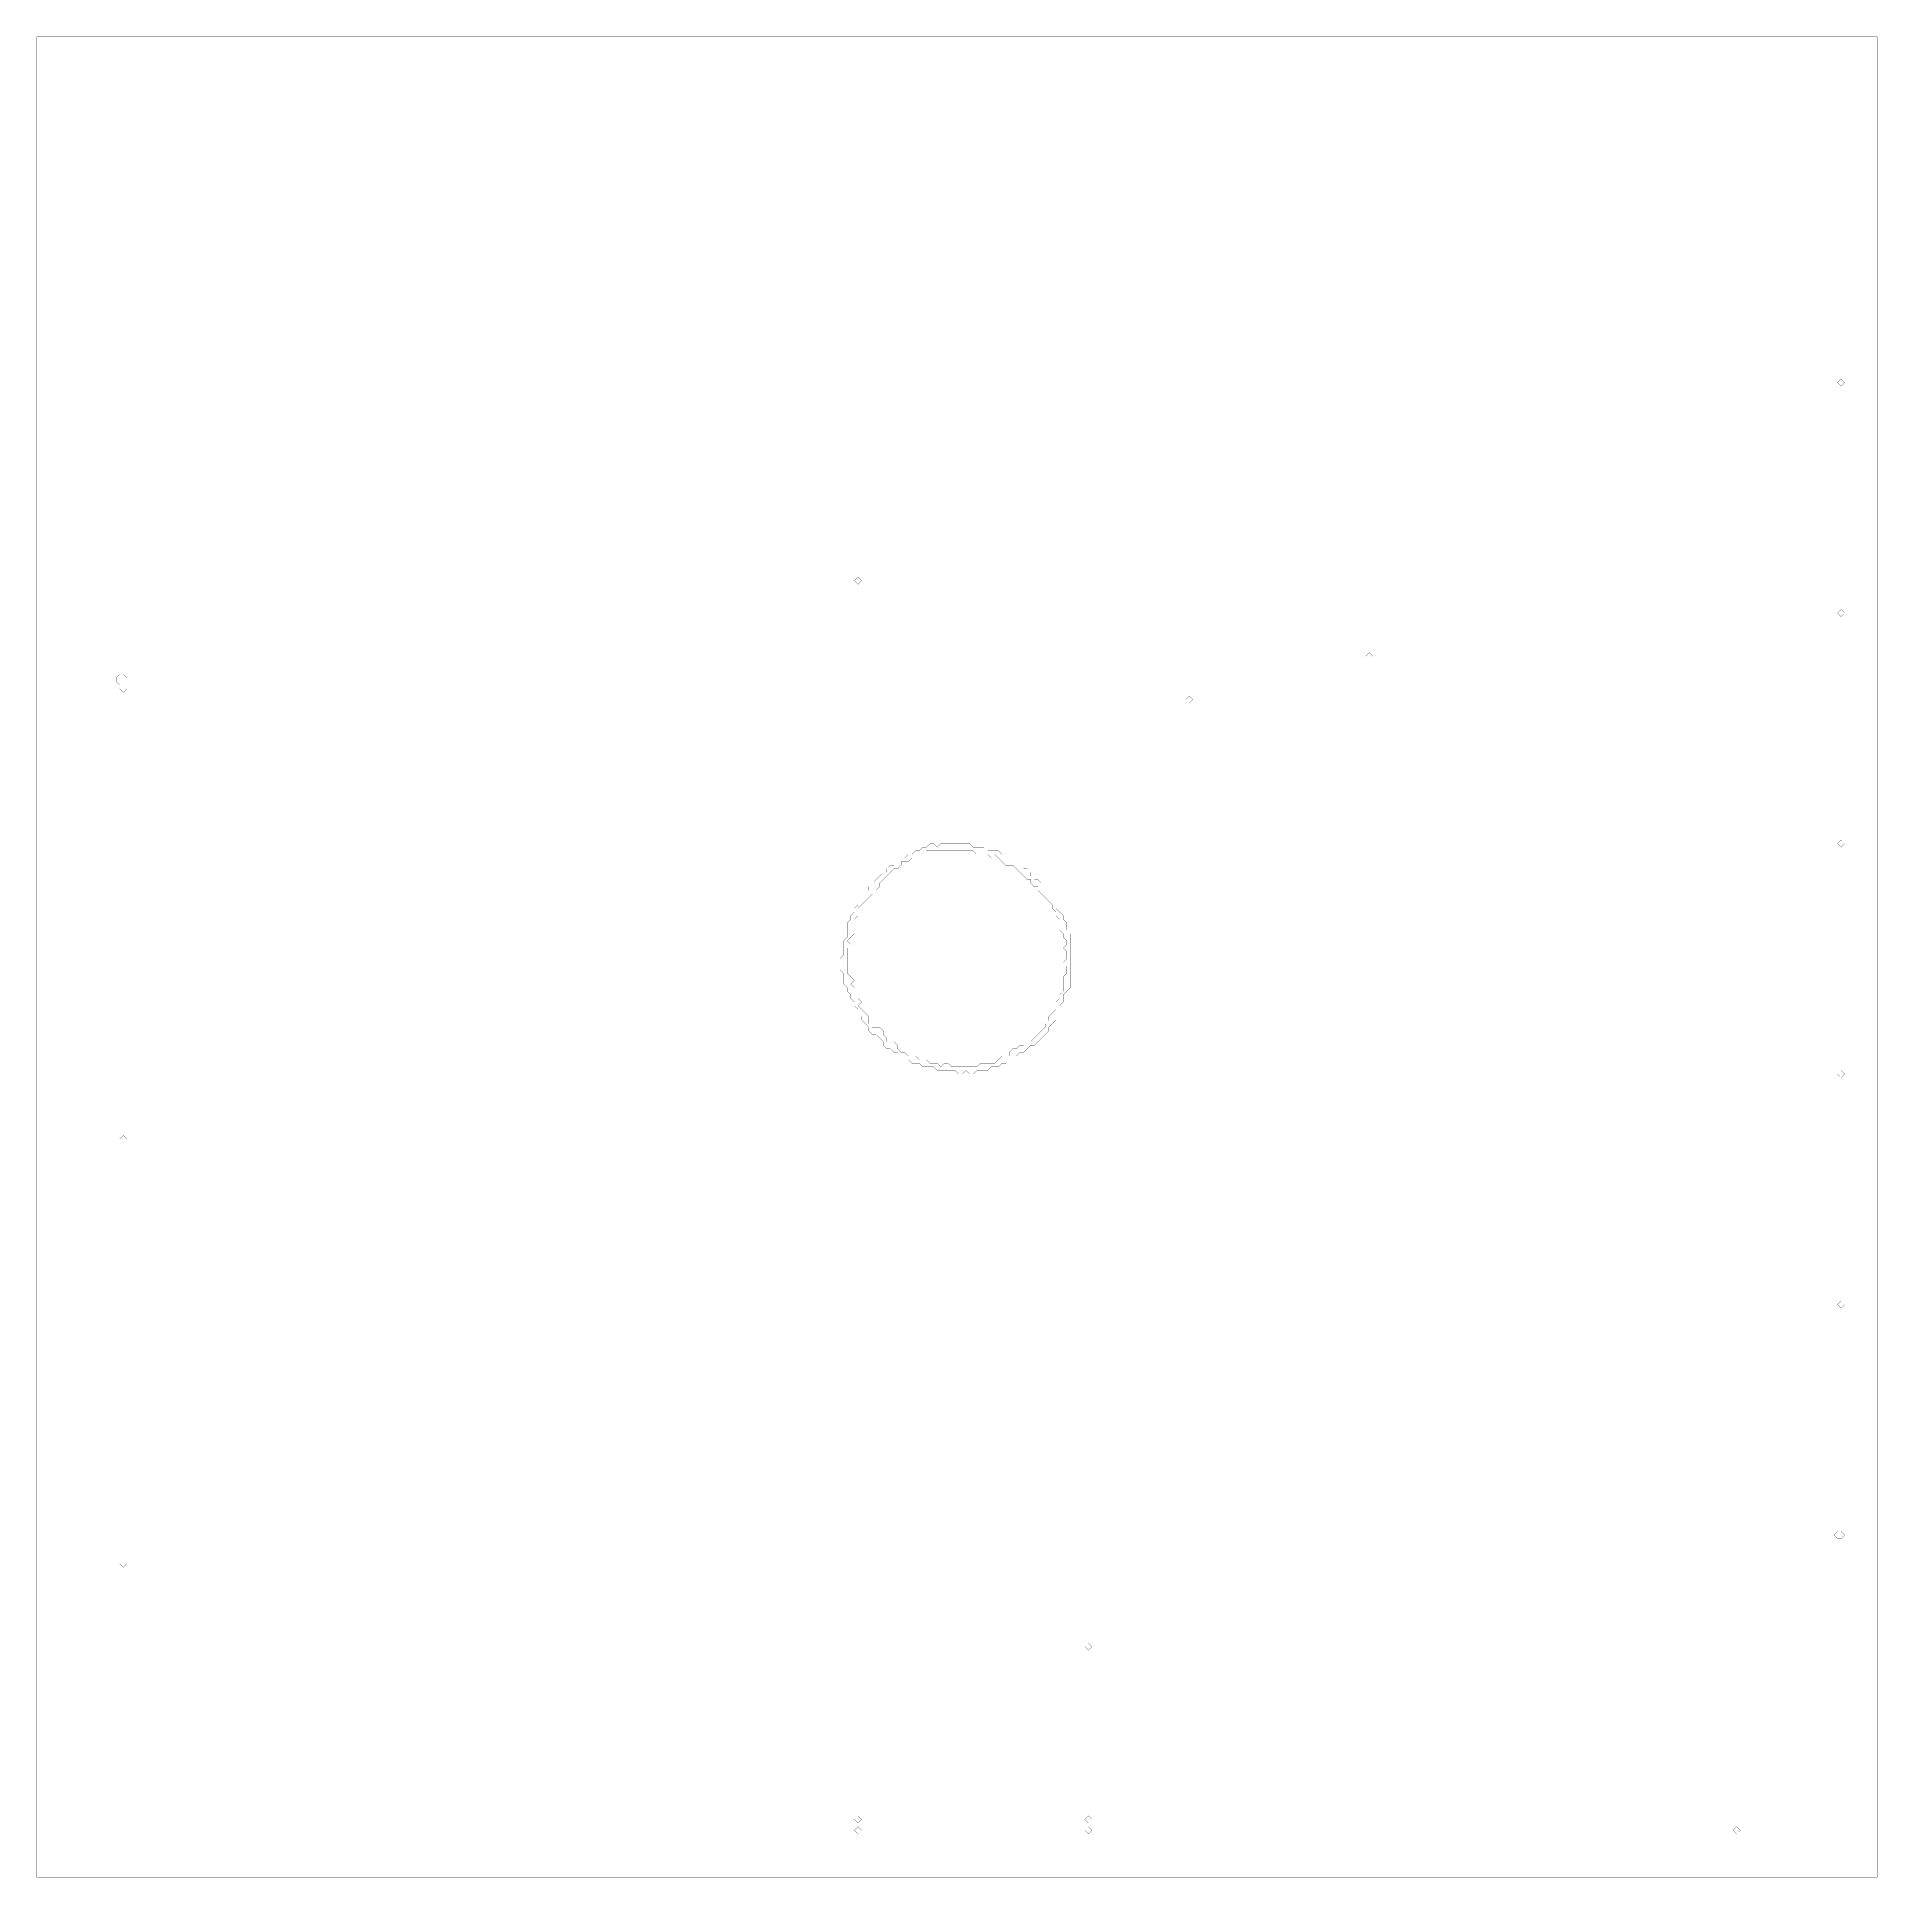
# Model space of a CAD drawing. Header units: metres. Extents: x 0 to 5148, y -5148 to 0.
import ezdxf

# ---------------------------------------------------------------- set-up
doc = ezdxf.new("R2010")
doc.units = ezdxf.units.M
for name, color, linetype in [('conductor', 1, 'Continuous'), ('dielectric', 8, 'Continuous'), ('substrate', 5, 'Continuous')]:
    doc.layers.add(name, color=color, linetype=linetype)

msp = doc.modelspace()

# ---------------------------------------------------------------- linework, layer by layer
at = {"layer": 'conductor', "const_width": 0.5}
for points in [[(241.8, -1803.3)], [(2488.3, -2276.8), (2478.3, -2286.8), (2468.2, -2296.9), (2458.1, -2296.9), (2448, -2296.9), (2438, -2307), (2427.9, -2307), (2417.8, -2307), (2417.8, -2317.1), (2407.7, -2327.1), (2397.7, -2327.1), (2387.6, -2337.2), (2377.5, -2347.3), (2367.4, -2357.4), (2357.4, -2367.4), (2357.4, -2377.5), (2347.3, -2387.6), (2337.2, -2387.6), (2337.2, -2397.7), (2327.1, -2407.7), (2317.1, -2417.8), (2307, -2427.9), (2296.9, -2438), (2296.9, -2448), (2296.9, -2458.1), (2286.8, -2468.2), (2286.8, -2478.3), (2286.8, -2488.3), (2286.8, -2498.4), (2286.8, -2508.5), (2276.8, -2518.6), (2266.7, -2528.6), (2276.8, -2538.7), (2266.7, -2548.8), (2266.7, -2558.9), (2266.7, -2568.9), (2266.7, -2579), (2266.7, -2589.1), (2266.7, -2599.1), (2266.7, -2609.2), (2266.7, -2619.3), (2276.8, -2629.4), (2286.8, -2639.4), (2276.8, -2649.5), (2286.8, -2659.6), (2286.8, -2669.7), (2296.9, -2679.7), (2296.9, -2689.8), (2307, -2699.9), (2296.9, -2710), (2307, -2720), (2317.1, -2730.1), (2327.1, -2740.2), (2327.1, -2750.3), (2327.1, -2760.3), (2337.2, -2770.4), (2347.3, -2770.4), (2357.4, -2770.4), (2367.4, -2780.5), (2367.4, -2790.6), (2377.5, -2800.6), (2377.5, -2810.7), (2387.6, -2810.7), (2397.7, -2810.7), (2407.7, -2820.8), (2407.7, -2830.9), (2417.8, -2840.9), (2427.9, -2840.9), (2438, -2851), (2448, -2851), (2458.1, -2851), (2468.2, -2861.1), (2478.3, -2861.1), (2488.3, -2861.1), (2498.4, -2871.2), (2508.5, -2871.2), (2518.6, -2871.2), (2528.6, -2881.2), (2538.7, -2871.2), (2548.8, -2871.2), (2558.9, -2881.2), (2568.9, -2881.2), (2579, -2881.2), (2589.1, -2881.2), (2599.1, -2881.2), (2609.2, -2881.2), (2619.3, -2881.2), (2629.4, -2881.2), (2639.4, -2871.2), (2649.5, -2871.2), (2659.6, -2871.2), (2669.7, -2871.2), (2679.7, -2871.2), (2689.8, -2861.1), (2699.9, -2851), (2710, -2851), (2720, -2851), (2720, -2840.9), (2730.1, -2830.9), (2740.2, -2830.9), (2750.3, -2820.8), (2760.3, -2820.8), (2770.4, -2810.7), (2780.5, -2810.7), (2790.6, -2800.6), (2800.6, -2790.6), (2810.7, -2780.5), (2820.8, -2770.4), (2820.8, -2760.3), (2830.9, -2750.3), (2830.9, -2740.2), (2840.9, -2730.1), (2851, -2720), (2851, -2710), (2851, -2699.9), (2861.1, -2689.8), (2861.1, -2679.7), (2871.2, -2669.7), (2871.2, -2659.6), (2871.2, -2649.5), (2871.2, -2639.4), (2871.2, -2629.4), (2881.2, -2619.3), (2881.2, -2609.2), (2881.2, -2599.1), (2871.2, -2589.1), (2881.2, -2579), (2881.2, -2568.9), (2881.2, -2558.9), (2871.2, -2548.8), (2881.2, -2538.7), (2881.2, -2528.6), (2871.2, -2518.6), (2871.2, -2508.5), (2861.1, -2498.4), (2861.1, -2488.3), (2861.1, -2478.3), (2861.1, -2468.2), (2851, -2458.1), (2851, -2448), (2840.9, -2438), (2840.9, -2427.9), (2830.9, -2417.8), (2820.8, -2407.7), (2810.7, -2397.7), (2800.6, -2387.6), (2800.6, -2377.5), (2790.6, -2377.5), (2780.5, -2367.4), (2780.5, -2357.4), (2770.4, -2357.4), (2760.3, -2347.3), (2750.3, -2337.2), (2740.2, -2327.1), (2730.1, -2317.1), (2720, -2317.1), (2710, -2317.1), (2699.9, -2307), (2689.8, -2296.9), (2679.7, -2286.8), (2669.7, -2296.9), (2659.6, -2286.8), (2649.5, -2286.8), (2639.4, -2286.8), (2629.4, -2286.8), (2619.3, -2276.8), (2609.2, -2276.8), (2599.1, -2276.8), (2589.1, -2276.8), (2579, -2276.8), (2568.9, -2276.8), (2558.9, -2276.8), (2548.8, -2276.8), (2538.7, -2276.8), (2528.6, -2276.8), (2518.6, -2276.8), (2508.5, -2276.8), (2498.4, -2276.8)]]:
    msp.add_lwpolyline(points, close=True, dxfattribs=at)
at = {"layer": 'dielectric', "const_width": 0.5}
for points in [[(2921.5, -211.6)], [(231.7, -1813.4)]]:
    msp.add_lwpolyline(points, close=True, dxfattribs=at)
at = {"layer": 'substrate', "const_width": 0.5}
for points in [[(0, 0), (0, -10.1), (0, -20.1), (0, -30.2), (0, -40.3), (0, -50.4), (0, -60.4), (0, -70.5), (0, -80.6), (0, -90.7), (0, -100.7), (0, -110.8), (0, -120.9), (0, -131), (0, -141), (0, -151.1), (0, -161.2), (0, -171.3), (0, -181.3), (0, -191.4), (0, -201.5), (0, -211.6), (0, -221.6), (0, -231.7), (0, -241.8), (0, -251.9), (0, -261.9), (0, -272), (0, -282.1), (0, -292.2), (0, -302.2), (0, -312.3), (0, -322.4), (0, -332.4), (0, -342.5), (0, -352.6), (0, -362.7), (0, -372.7), (0, -382.8), (0, -392.9), (0, -403), (0, -413), (0, -423.1), (0, -433.2), (0, -443.3), (0, -453.3), (0, -463.4), (0, -473.5), (0, -483.6), (0, -493.6), (0, -503.7), (0, -513.8), (0, -523.9), (0, -533.9), (0, -544), (0, -554.1), (0, -564.2), (0, -574.2), (0, -584.3), (0, -594.4), (0, -604.5), (0, -614.5), (0, -624.6), (0, -634.7), (0, -644.8), (0, -654.8), (0, -664.9), (0, -675), (0, -685), (0, -695.1), (0, -705.2), (0, -715.3), (0, -725.3), (0, -735.4), (0, -745.5), (0, -755.6), (0, -765.6), (0, -775.7), (0, -785.8), (0, -795.9), (0, -805.9), (0, -816), (0, -826.1), (0, -836.2), (0, -846.2), (0, -856.3), (0, -866.4), (0, -876.5), (0, -886.5), (0, -896.6), (0, -906.7), (0, -916.8), (0, -926.8), (0, -936.9), (0, -947), (0, -957.1), (0, -967.1), (0, -977.2), (0, -987.3), (0, -997.3), (0, -1007.4), (0, -1017.5), (0, -1027.6), (0, -1037.6), (0, -1047.7), (0, -1057.8), (0, -1067.9), (0, -1077.9), (0, -1088), (0, -1098.1), (0, -1108.2), (0, -1118.2), (0, -1128.3), (0, -1138.4), (0, -1148.5), (0, -1158.5), (0, -1168.6), (0, -1178.7), (0, -1188.8), (0, -1198.8), (0, -1208.9), (0, -1219), (0, -1229.1), (0, -1239.1), (0, -1249.2), (0, -1259.3), (0, -1269.4), (0, -1279.4), (0, -1289.5), (0, -1299.6), (0, -1309.6), (0, -1319.7), (0, -1329.8), (0, -1339.9), (0, -1349.9), (0, -1360), (0, -1370.1), (0, -1380.2), (0, -1390.2), (0, -1400.3), (0, -1410.4), (0, -1420.5), (0, -1430.5), (0, -1440.6), (0, -1450.7), (0, -1460.8), (0, -1470.8), (0, -1480.9), (0, -1491), (0, -1501.1), (0, -1511.1), (0, -1521.2), (0, -1531.3), (0, -1541.4), (0, -1551.4), (0, -1561.5), (0, -1571.6), (0, -1581.7), (0, -1591.7), (0, -1601.8), (0, -1611.9), (0, -1621.9), (0, -1632), (0, -1642.1), (0, -1652.2), (0, -1662.2), (0, -1672.3), (0, -1682.4), (0, -1692.5), (0, -1702.5), (0, -1712.6), (0, -1722.7), (0, -1732.8), (0, -1742.8), (0, -1752.9), (0, -1763), (0, -1773.1), (0, -1783.1), (0, -1793.2), (0, -1803.3), (0, -1813.4), (0, -1823.4), (0, -1833.5), (0, -1843.6), (0, -1853.7), (0, -1863.7), (0, -1873.8), (0, -1883.9), (0, -1894), (0, -1904), (0, -1914.1), (0, -1924.2), (0, -1934.2), (0, -1944.3), (0, -1954.4), (0, -1964.5), (0, -1974.5), (0, -1984.6), (0, -1994.7), (0, -2004.8), (0, -2014.8), (0, -2024.9), (0, -2035), (0, -2045.1), (0, -2055.1), (0, -2065.2), (0, -2075.3), (0, -2085.4), (0, -2095.4), (0, -2105.5), (0, -2115.6), (0, -2125.7), (0, -2135.7), (0, -2145.8), (0, -2155.9), (0, -2166), (0, -2176), (0, -2186.1), (0, -2196.2), (0, -2206.3), (0, -2216.3), (0, -2226.4), (0, -2236.5), (0, -2246.6), (0, -2256.6), (0, -2266.7), (0, -2276.8), (0, -2286.8), (0, -2296.9), (0, -2307), (0, -2317.1), (0, -2327.1), (0, -2337.2), (0, -2347.3), (0, -2357.4), (0, -2367.4), (0, -2377.5), (0, -2387.6), (0, -2397.7), (0, -2407.7), (0, -2417.8), (0, -2427.9), (0, -2438), (0, -2448), (0, -2458.1), (0, -2468.2), (0, -2478.3), (0, -2488.3), (0, -2498.4), (0, -2508.5), (0, -2518.6), (0, -2528.6), (0, -2538.7), (0, -2548.8), (0, -2558.9), (0, -2568.9), (0, -2579), (0, -2589.1), (0, -2599.1), (0, -2609.2), (0, -2619.3), (0, -2629.4), (0, -2639.4), (0, -2649.5), (0, -2659.6), (0, -2669.7), (0, -2679.7), (0, -2689.8), (0, -2699.9), (0, -2710), (0, -2720), (0, -2730.1), (0, -2740.2), (0, -2750.3), (0, -2760.3), (0, -2770.4), (0, -2780.5), (0, -2790.6), (0, -2800.6), (0, -2810.7), (0, -2820.8), (0, -2830.9), (0, -2840.9), (0, -2851), (0, -2861.1), (0, -2871.2), (0, -2881.2), (0, -2891.3), (0, -2901.4), (0, -2911.4), (0, -2921.5), (0, -2931.6), (0, -2941.7), (0, -2951.7), (0, -2961.8), (0, -2971.9), (0, -2982), (0, -2992), (0, -3002.1), (0, -3012.2), (0, -3022.3), (0, -3032.3), (0, -3042.4), (0, -3052.5), (0, -3062.6), (0, -3072.6), (0, -3082.7), (0, -3092.8), (0, -3102.9), (0, -3112.9), (0, -3123), (0, -3133.1), (0, -3143.2), (0, -3153.2), (0, -3163.3), (0, -3173.4), (0, -3183.5), (0, -3193.5), (0, -3203.6), (0, -3213.7), (0, -3223.8), (0, -3233.8), (0, -3243.9), (0, -3254), (0, -3264), (0, -3274.1), (0, -3284.2), (0, -3294.3), (0, -3304.3), (0, -3314.4), (0, -3324.5), (0, -3334.6), (0, -3344.6), (0, -3354.7), (0, -3364.8), (0, -3374.9), (0, -3384.9), (0, -3395), (0, -3405.1), (0, -3415.2), (0, -3425.2), (0, -3435.3), (0, -3445.4), (0, -3455.5), (0, -3465.5), (0, -3475.6), (0, -3485.7), (0, -3495.8), (0, -3505.8), (0, -3515.9), (0, -3526), (0, -3536.1), (0, -3546.1), (0, -3556.2), (0, -3566.3), (0, -3576.3), (0, -3586.4), (0, -3596.5), (0, -3606.6), (0, -3616.6), (0, -3626.7), (0, -3636.8), (0, -3646.9), (0, -3656.9), (0, -3667), (0, -3677.1), (0, -3687.2), (0, -3697.2), (0, -3707.3), (0, -3717.4), (0, -3727.5), (0, -3737.5), (0, -3747.6), (0, -3757.7), (0, -3767.8), (0, -3777.8), (0, -3787.9), (0, -3798), (0, -3808.1), (0, -3818.1), (0, -3828.2), (0, -3838.3), (0, -3848.4), (0, -3858.4), (0, -3868.5), (0, -3878.6), (0, -3888.6), (0, -3898.7), (0, -3908.8), (0, -3918.9), (0, -3928.9), (0, -3939), (0, -3949.1), (0, -3959.2), (0, -3969.2), (0, -3979.3), (0, -3989.4), (0, -3999.5), (0, -4009.5), (0, -4019.6), (0, -4029.7), (0, -4039.8), (0, -4049.8), (0, -4059.9), (0, -4070), (0, -4080.1), (0, -4090.1), (0, -4100.2), (0, -4110.3), (0, -4120.4), (0, -4130.4), (0, -4140.5), (0, -4150.6), (0, -4160.7), (0, -4170.7), (0, -4180.8), (0, -4190.9), (0, -4200.9), (0, -4211), (0, -4221.1), (0, -4231.2), (0, -4241.2), (0, -4251.3), (0, -4261.4), (0, -4271.5), (0, -4281.5), (0, -4291.6), (0, -4301.7), (0, -4311.8), (0, -4321.8), (0, -4331.9), (0, -4342), (0, -4352.1), (0, -4362.1), (0, -4372.2), (0, -4382.3), (0, -4392.4), (0, -4402.4), (0, -4412.5), (0, -4422.6), (0, -4432.7), (0, -4442.7), (0, -4452.8), (0, -4462.9), (0, -4473), (0, -4483), (0, -4493.1), (0, -4503.2), (0, -4513.2), (0, -4523.3), (0, -4533.4), (0, -4543.5), (0, -4553.5), (0, -4563.6), (0, -4573.7), (0, -4583.8), (0, -4593.8), (0, -4603.9), (0, -4614), (0, -4624.1), (0, -4634.1), (0, -4644.2), (0, -4654.3), (0, -4664.4), (0, -4674.4), (0, -4684.5), (0, -4694.6), (0, -4704.7), (0, -4714.7), (0, -4724.8), (0, -4734.9), (0, -4745), (0, -4755), (0, -4765.1), (0, -4775.2), (0, -4785.3), (0, -4795.3), (0, -4805.4), (0, -4815.5), (0, -4825.6), (0, -4835.6), (0, -4845.7), (0, -4855.8), (0, -4865.8), (0, -4875.9), (0, -4886), (0, -4896.1), (0, -4906.1), (0, -4916.2), (0, -4926.3), (0, -4936.4), (0, -4946.4), (0, -4956.5), (0, -4966.6), (0, -4976.7), (0, -4986.7), (0, -4996.8), (0, -5006.9), (0, -5017), (0, -5027), (0, -5037.1), (0, -5047.2), (0, -5057.3), (0, -5067.3), (0, -5077.4), (0, -5087.5), (0, -5097.6), (0, -5107.6), (0, -5117.7), (0, -5127.8), (0, -5137.9), (0, -5147.9), (10.1, -5147.9), (20.1, -5147.9), (30.2, -5147.9), (40.3, -5147.9), (50.4, -5147.9), (60.4, -5147.9), (70.5, -5147.9), (80.6, -5147.9), (90.7, -5147.9), (100.7, -5147.9), (110.8, -5147.9), (120.9, -5147.9), (131, -5147.9), (141, -5147.9), (151.1, -5147.9), (161.2, -5147.9), (171.3, -5147.9), (181.3, -5147.9), (191.4, -5147.9), (201.5, -5147.9), (211.6, -5147.9), (221.6, -5147.9), (231.7, -5147.9), (241.8, -5147.9), (251.9, -5147.9), (261.9, -5147.9), (272, -5147.9), (282.1, -5147.9), (292.2, -5147.9), (302.2, -5147.9), (312.3, -5147.9), (322.4, -5147.9), (332.4, -5147.9), (342.5, -5147.9), (352.6, -5147.9), (362.7, -5147.9), (372.7, -5147.9), (382.8, -5147.9), (392.9, -5147.9), (403, -5147.9), (413, -5147.9), (423.1, -5147.9), (433.2, -5147.9), (443.3, -5147.9), (453.3, -5147.9), (463.4, -5147.9), (473.5, -5147.9), (483.6, -5147.9), (493.6, -5147.9), (503.7, -5147.9), (513.8, -5147.9), (523.9, -5147.9), (533.9, -5147.9), (544, -5147.9), (554.1, -5147.9), (564.2, -5147.9), (574.2, -5147.9), (584.3, -5147.9), (594.4, -5147.9), (604.5, -5147.9), (614.5, -5147.9), (624.6, -5147.9), (634.7, -5147.9), (644.8, -5147.9), (654.8, -5147.9), (664.9, -5147.9), (675, -5147.9), (685, -5147.9), (695.1, -5147.9), (705.2, -5147.9), (715.3, -5147.9), (725.3, -5147.9), (735.4, -5147.9), (745.5, -5147.9), (755.6, -5147.9), (765.6, -5147.9), (775.7, -5147.9), (785.8, -5147.9), (795.9, -5147.9), (805.9, -5147.9), (816, -5147.9), (826.1, -5147.9), (836.2, -5147.9), (846.2, -5147.9), (856.3, -5147.9), (866.4, -5147.9), (876.5, -5147.9), (886.5, -5147.9), (896.6, -5147.9), (906.7, -5147.9), (916.8, -5147.9), (926.8, -5147.9), (936.9, -5147.9), (947, -5147.9), (957.1, -5147.9), (967.1, -5147.9), (977.2, -5147.9), (987.3, -5147.9), (997.3, -5147.9), (1007.4, -5147.9), (1017.5, -5147.9), (1027.6, -5147.9), (1037.6, -5147.9), (1047.7, -5147.9), (1057.8, -5147.9), (1067.9, -5147.9), (1077.9, -5147.9), (1088, -5147.9), (1098.1, -5147.9), (1108.2, -5147.9), (1118.2, -5147.9), (1128.3, -5147.9), (1138.4, -5147.9), (1148.5, -5147.9), (1158.5, -5147.9), (1168.6, -5147.9), (1178.7, -5147.9), (1188.8, -5147.9), (1198.8, -5147.9), (1208.9, -5147.9), (1219, -5147.9), (1229.1, -5147.9), (1239.1, -5147.9), (1249.2, -5147.9), (1259.3, -5147.9), (1269.4, -5147.9), (1279.4, -5147.9), (1289.5, -5147.9), (1299.6, -5147.9), (1309.6, -5147.9), (1319.7, -5147.9), (1329.8, -5147.9), (1339.9, -5147.9), (1349.9, -5147.9), (1360, -5147.9), (1370.1, -5147.9), (1380.2, -5147.9), (1390.2, -5147.9), (1400.3, -5147.9), (1410.4, -5147.9), (1420.5, -5147.9), (1430.5, -5147.9), (1440.6, -5147.9), (1450.7, -5147.9), (1460.8, -5147.9), (1470.8, -5147.9), (1480.9, -5147.9), (1491, -5147.9), (1501.1, -5147.9), (1511.1, -5147.9), (1521.2, -5147.9), (1531.3, -5147.9), (1541.4, -5147.9), (1551.4, -5147.9), (1561.5, -5147.9), (1571.6, -5147.9), (1581.7, -5147.9), (1591.7, -5147.9), (1601.8, -5147.9), (1611.9, -5147.9), (1621.9, -5147.9), (1632, -5147.9), (1642.1, -5147.9), (1652.2, -5147.9), (1662.2, -5147.9), (1672.3, -5147.9), (1682.4, -5147.9), (1692.5, -5147.9), (1702.5, -5147.9), (1712.6, -5147.9), (1722.7, -5147.9), (1732.8, -5147.9), (1742.8, -5147.9), (1752.9, -5147.9), (1763, -5147.9), (1773.1, -5147.9), (1783.1, -5147.9), (1793.2, -5147.9), (1803.3, -5147.9), (1813.4, -5147.9), (1823.4, -5147.9), (1833.5, -5147.9), (1843.6, -5147.9), (1853.7, -5147.9), (1863.7, -5147.9), (1873.8, -5147.9), (1883.9, -5147.9), (1894, -5147.9), (1904, -5147.9), (1914.1, -5147.9), (1924.2, -5147.9), (1934.2, -5147.9), (1944.3, -5147.9), (1954.4, -5147.9), (1964.5, -5147.9), (1974.5, -5147.9), (1984.6, -5147.9), (1994.7, -5147.9), (2004.8, -5147.9), (2014.8, -5147.9), (2024.9, -5147.9), (2035, -5147.9), (2045.1, -5147.9), (2055.1, -5147.9), (2065.2, -5147.9), (2075.3, -5147.9), (2085.4, -5147.9), (2095.4, -5147.9), (2105.5, -5147.9), (2115.6, -5147.9), (2125.7, -5147.9), (2135.7, -5147.9), (2145.8, -5147.9), (2155.9, -5147.9), (2166, -5147.9), (2176, -5147.9), (2186.1, -5147.9), (2196.2, -5147.9), (2206.3, -5147.9), (2216.3, -5147.9), (2226.4, -5147.9), (2236.5, -5147.9), (2246.6, -5147.9), (2256.6, -5147.9), (2266.7, -5147.9), (2276.8, -5147.9), (2286.8, -5147.9), (2296.9, -5147.9), (2307, -5147.9), (2317.1, -5147.9), (2327.1, -5147.9), (2337.2, -5147.9), (2347.3, -5147.9), (2357.4, -5147.9), (2367.4, -5147.9), (2377.5, -5147.9), (2387.6, -5147.9), (2397.7, -5147.9), (2407.7, -5147.9), (2417.8, -5147.9), (2427.9, -5147.9), (2438, -5147.9), (2448, -5147.9), (2458.1, -5147.9), (2468.2, -5147.9), (2478.3, -5147.9), (2488.3, -5147.9), (2498.4, -5147.9), (2508.5, -5147.9), (2518.6, -5147.9), (2528.6, -5147.9), (2538.7, -5147.9), (2548.8, -5147.9), (2558.9, -5147.9), (2568.9, -5147.9), (2579, -5147.9), (2589.1, -5147.9), (2599.1, -5147.9), (2609.2, -5147.9), (2619.3, -5147.9), (2629.4, -5147.9), (2639.4, -5147.9), (2649.5, -5147.9), (2659.6, -5147.9), (2669.7, -5147.9), (2679.7, -5147.9), (2689.8, -5147.9), (2699.9, -5147.9), (2710, -5147.9), (2720, -5147.9), (2730.1, -5147.9), (2740.2, -5147.9), (2750.3, -5147.9), (2760.3, -5147.9), (2770.4, -5147.9), (2780.5, -5147.9), (2790.6, -5147.9), (2800.6, -5147.9), (2810.7, -5147.9), (2820.8, -5147.9), (2830.9, -5147.9), (2840.9, -5147.9), (2851, -5147.9), (2861.1, -5147.9), (2871.2, -5147.9), (2881.2, -5147.9), (2891.3, -5147.9), (2901.4, -5147.9), (2911.4, -5147.9), (2921.5, -5147.9), (2931.6, -5147.9), (2941.7, -5147.9), (2951.7, -5147.9), (2961.8, -5147.9), (2971.9, -5147.9), (2982, -5147.9), (2992, -5147.9), (3002.1, -5147.9), (3012.2, -5147.9), (3022.3, -5147.9), (3032.3, -5147.9), (3042.4, -5147.9), (3052.5, -5147.9), (3062.6, -5147.9), (3072.6, -5147.9), (3082.7, -5147.9), (3092.8, -5147.9), (3102.9, -5147.9), (3112.9, -5147.9), (3123, -5147.9), (3133.1, -5147.9), (3143.2, -5147.9), (3153.2, -5147.9), (3163.3, -5147.9), (3173.4, -5147.9), (3183.5, -5147.9), (3193.5, -5147.9), (3203.6, -5147.9), (3213.7, -5147.9), (3223.8, -5147.9), (3233.8, -5147.9), (3243.9, -5147.9), (3254, -5147.9), (3264, -5147.9), (3274.1, -5147.9), (3284.2, -5147.9), (3294.3, -5147.9), (3304.3, -5147.9), (3314.4, -5147.9), (3324.5, -5147.9), (3334.6, -5147.9), (3344.6, -5147.9), (3354.7, -5147.9), (3364.8, -5147.9), (3374.9, -5147.9), (3384.9, -5147.9), (3395, -5147.9), (3405.1, -5147.9), (3415.2, -5147.9), (3425.2, -5147.9), (3435.3, -5147.9), (3445.4, -5147.9), (3455.5, -5147.9), (3465.5, -5147.9), (3475.6, -5147.9), (3485.7, -5147.9), (3495.8, -5147.9), (3505.8, -5147.9), (3515.9, -5147.9), (3526, -5147.9), (3536.1, -5147.9), (3546.1, -5147.9), (3556.2, -5147.9), (3566.3, -5147.9), (3576.3, -5147.9), (3586.4, -5147.9), (3596.5, -5147.9), (3606.6, -5147.9), (3616.6, -5147.9), (3626.7, -5147.9), (3636.8, -5147.9), (3646.9, -5147.9), (3656.9, -5147.9), (3667, -5147.9), (3677.1, -5147.9), (3687.2, -5147.9), (3697.2, -5147.9), (3707.3, -5147.9), (3717.4, -5147.9), (3727.5, -5147.9), (3737.5, -5147.9), (3747.6, -5147.9), (3757.7, -5147.9), (3767.8, -5147.9), (3777.8, -5147.9), (3787.9, -5147.9), (3798, -5147.9), (3808.1, -5147.9), (3818.1, -5147.9), (3828.2, -5147.9), (3838.3, -5147.9), (3848.4, -5147.9), (3858.4, -5147.9), (3868.5, -5147.9), (3878.6, -5147.9), (3888.6, -5147.9), (3898.7, -5147.9), (3908.8, -5147.9), (3918.9, -5147.9), (3928.9, -5147.9), (3939, -5147.9), (3949.1, -5147.9), (3959.2, -5147.9), (3969.2, -5147.9), (3979.3, -5147.9), (3989.4, -5147.9), (3999.5, -5147.9), (4009.5, -5147.9), (4019.6, -5147.9), (4029.7, -5147.9), (4039.8, -5147.9), (4049.8, -5147.9), (4059.9, -5147.9), (4070, -5147.9), (4080.1, -5147.9), (4090.1, -5147.9), (4100.2, -5147.9), (4110.3, -5147.9), (4120.4, -5147.9), (4130.4, -5147.9), (4140.5, -5147.9), (4150.6, -5147.9), (4160.7, -5147.9), (4170.7, -5147.9), (4180.8, -5147.9), (4190.9, -5147.9), (4200.9, -5147.9), (4211, -5147.9), (4221.1, -5147.9), (4231.2, -5147.9), (4241.2, -5147.9), (4251.3, -5147.9), (4261.4, -5147.9), (4271.5, -5147.9), (4281.5, -5147.9), (4291.6, -5147.9), (4301.7, -5147.9), (4311.8, -5147.9), (4321.8, -5147.9), (4331.9, -5147.9), (4342, -5147.9), (4352.1, -5147.9), (4362.1, -5147.9), (4372.2, -5147.9), (4382.3, -5147.9), (4392.4, -5147.9), (4402.4, -5147.9), (4412.5, -5147.9), (4422.6, -5147.9), (4432.7, -5147.9), (4442.7, -5147.9), (4452.8, -5147.9), (4462.9, -5147.9), (4473, -5147.9), (4483, -5147.9), (4493.1, -5147.9), (4503.2, -5147.9), (4513.2, -5147.9), (4523.3, -5147.9), (4533.4, -5147.9), (4543.5, -5147.9), (4553.5, -5147.9), (4563.6, -5147.9), (4573.7, -5147.9), (4583.8, -5147.9), (4593.8, -5147.9), (4603.9, -5147.9), (4614, -5147.9), (4624.1, -5147.9), (4634.1, -5147.9), (4644.2, -5147.9), (4654.3, -5147.9), (4664.4, -5147.9), (4674.4, -5147.9), (4684.5, -5147.9), (4694.6, -5147.9), (4704.7, -5147.9), (4714.7, -5147.9), (4724.8, -5147.9), (4734.9, -5147.9), (4745, -5147.9), (4755, -5147.9), (4765.1, -5147.9), (4775.2, -5147.9), (4785.3, -5147.9), (4795.3, -5147.9), (4805.4, -5147.9), (4815.5, -5147.9), (4825.6, -5147.9), (4835.6, -5147.9), (4845.7, -5147.9), (4855.8, -5147.9), (4865.8, -5147.9), (4875.9, -5147.9), (4886, -5147.9), (4896.1, -5147.9), (4906.1, -5147.9), (4916.2, -5147.9), (4926.3, -5147.9), (4936.4, -5147.9), (4946.4, -5147.9), (4956.5, -5147.9), (4966.6, -5147.9), (4976.7, -5147.9), (4986.7, -5147.9), (4996.8, -5147.9), (5006.9, -5147.9), (5017, -5147.9), (5027, -5147.9), (5037.1, -5147.9), (5047.2, -5147.9), (5057.3, -5147.9), (5067.3, -5147.9), (5077.4, -5147.9), (5087.5, -5147.9), (5097.6, -5147.9), (5107.6, -5147.9), (5117.7, -5147.9), (5127.8, -5147.9), (5137.9, -5147.9), (5147.9, -5147.9), (5147.9, -5137.9), (5147.9, -5127.8), (5147.9, -5117.7), (5147.9, -5107.6), (5147.9, -5097.6), (5147.9, -5087.5), (5147.9, -5077.4), (5147.9, -5067.3), (5147.9, -5057.3), (5147.9, -5047.2), (5147.9, -5037.1), (5147.9, -5027), (5147.9, -5017), (5147.9, -5006.9), (5147.9, -4996.8), (5147.9, -4986.7), (5147.9, -4976.7), (5147.9, -4966.6), (5147.9, -4956.5), (5147.9, -4946.4), (5147.9, -4936.4), (5147.9, -4926.3), (5147.9, -4916.2), (5147.9, -4906.1), (5147.9, -4896.1), (5147.9, -4886), (5147.9, -4875.9), (5147.9, -4865.8), (5147.9, -4855.8), (5147.9, -4845.7), (5147.9, -4835.6), (5147.9, -4825.6), (5147.9, -4815.5), (5147.9, -4805.4), (5147.9, -4795.3), (5147.9, -4785.3), (5147.9, -4775.2), (5147.9, -4765.1), (5147.9, -4755), (5147.9, -4745), (5147.9, -4734.9), (5147.9, -4724.8), (5147.9, -4714.7), (5147.9, -4704.7), (5147.9, -4694.6), (5147.9, -4684.5), (5147.9, -4674.4), (5147.9, -4664.4), (5147.9, -4654.3), (5147.9, -4644.2), (5147.9, -4634.1), (5147.9, -4624.1), (5147.9, -4614), (5147.9, -4603.9), (5147.9, -4593.8), (5147.9, -4583.8), (5147.9, -4573.7), (5147.9, -4563.6), (5147.9, -4553.5), (5147.9, -4543.5), (5147.9, -4533.4), (5147.9, -4523.3), (5147.9, -4513.2), (5147.9, -4503.2), (5147.9, -4493.1), (5147.9, -4483), (5147.9, -4473), (5147.9, -4462.9), (5147.9, -4452.8), (5147.9, -4442.7), (5147.9, -4432.7), (5147.9, -4422.6), (5147.9, -4412.5), (5147.9, -4402.4), (5147.9, -4392.4), (5147.9, -4382.3), (5147.9, -4372.2), (5147.9, -4362.1), (5147.9, -4352.1), (5147.9, -4342), (5147.9, -4331.9), (5147.9, -4321.8), (5147.9, -4311.8), (5147.9, -4301.7), (5147.9, -4291.6), (5147.9, -4281.5), (5147.9, -4271.5), (5147.9, -4261.4), (5147.9, -4251.3), (5147.9, -4241.2), (5147.9, -4231.2), (5147.9, -4221.1), (5147.9, -4211), (5147.9, -4200.9), (5147.9, -4190.9), (5147.9, -4180.8), (5147.9, -4170.7), (5147.9, -4160.7), (5147.9, -4150.6), (5147.9, -4140.5), (5147.9, -4130.4), (5147.9, -4120.4), (5147.9, -4110.3), (5147.9, -4100.2), (5147.9, -4090.1), (5147.9, -4080.1), (5147.9, -4070), (5147.9, -4059.9), (5147.9, -4049.8), (5147.9, -4039.8), (5147.9, -4029.7), (5147.9, -4019.6), (5147.9, -4009.5), (5147.9, -3999.5), (5147.9, -3989.4), (5147.9, -3979.3), (5147.9, -3969.2), (5147.9, -3959.2), (5147.9, -3949.1), (5147.9, -3939), (5147.9, -3928.9), (5147.9, -3918.9), (5147.9, -3908.8), (5147.9, -3898.7), (5147.9, -3888.6), (5147.9, -3878.6), (5147.9, -3868.5), (5147.9, -3858.4), (5147.9, -3848.4), (5147.9, -3838.3), (5147.9, -3828.2), (5147.9, -3818.1), (5147.9, -3808.1), (5147.9, -3798), (5147.9, -3787.9), (5147.9, -3777.8), (5147.9, -3767.8), (5147.9, -3757.7), (5147.9, -3747.6), (5147.9, -3737.5), (5147.9, -3727.5), (5147.9, -3717.4), (5147.9, -3707.3), (5147.9, -3697.2), (5147.9, -3687.2), (5147.9, -3677.1), (5147.9, -3667), (5147.9, -3656.9), (5147.9, -3646.9), (5147.9, -3636.8), (5147.9, -3626.7), (5147.9, -3616.6), (5147.9, -3606.6), (5147.9, -3596.5), (5147.9, -3586.4), (5147.9, -3576.3), (5147.9, -3566.3), (5147.9, -3556.2), (5147.9, -3546.1), (5147.9, -3536.1), (5147.9, -3526), (5147.9, -3515.9), (5147.9, -3505.8), (5147.9, -3495.8), (5147.9, -3485.7), (5147.9, -3475.6), (5147.9, -3465.5), (5147.9, -3455.5), (5147.9, -3445.4), (5147.9, -3435.3), (5147.9, -3425.2), (5147.9, -3415.2), (5147.9, -3405.1), (5147.9, -3395), (5147.9, -3384.9), (5147.9, -3374.9), (5147.9, -3364.8), (5147.9, -3354.7), (5147.9, -3344.6), (5147.9, -3334.6), (5147.9, -3324.5), (5147.9, -3314.4), (5147.9, -3304.3), (5147.9, -3294.3), (5147.9, -3284.2), (5147.9, -3274.1), (5147.9, -3264), (5147.9, -3254), (5147.9, -3243.9), (5147.9, -3233.8), (5147.9, -3223.8), (5147.9, -3213.7), (5147.9, -3203.6), (5147.9, -3193.5), (5147.9, -3183.5), (5147.9, -3173.4), (5147.9, -3163.3), (5147.9, -3153.2), (5147.9, -3143.2), (5147.9, -3133.1), (5147.9, -3123), (5147.9, -3112.9), (5147.9, -3102.9), (5147.9, -3092.8), (5147.9, -3082.7), (5147.9, -3072.6), (5147.9, -3062.6), (5147.9, -3052.5), (5147.9, -3042.4), (5147.9, -3032.3), (5147.9, -3022.3), (5147.9, -3012.2), (5147.9, -3002.1), (5147.9, -2992), (5147.9, -2982), (5147.9, -2971.9), (5147.9, -2961.8), (5147.9, -2951.7), (5147.9, -2941.7), (5147.9, -2931.6), (5147.9, -2921.5), (5147.9, -2911.4), (5147.9, -2901.4), (5147.9, -2891.3), (5147.9, -2881.2), (5147.9, -2871.2), (5147.9, -2861.1), (5147.9, -2851), (5147.9, -2840.9), (5147.9, -2830.9), (5147.9, -2820.8), (5147.9, -2810.7), (5147.9, -2800.6), (5147.9, -2790.6), (5147.9, -2780.5), (5147.9, -2770.4), (5147.9, -2760.3), (5147.9, -2750.3), (5147.9, -2740.2), (5147.9, -2730.1), (5147.9, -2720), (5147.9, -2710), (5147.9, -2699.9), (5147.9, -2689.8), (5147.9, -2679.7), (5147.9, -2669.7), (5147.9, -2659.6), (5147.9, -2649.5), (5147.9, -2639.4), (5147.9, -2629.4), (5147.9, -2619.3), (5147.9, -2609.2), (5147.9, -2599.1), (5147.9, -2589.1), (5147.9, -2579), (5147.9, -2568.9), (5147.9, -2558.9), (5147.9, -2548.8), (5147.9, -2538.7), (5147.9, -2528.6), (5147.9, -2518.6), (5147.9, -2508.5), (5147.9, -2498.4), (5147.9, -2488.3), (5147.9, -2478.3), (5147.9, -2468.2), (5147.9, -2458.1), (5147.9, -2448), (5147.9, -2438), (5147.9, -2427.9), (5147.9, -2417.8), (5147.9, -2407.7), (5147.9, -2397.7), (5147.9, -2387.6), (5147.9, -2377.5), (5147.9, -2367.4), (5147.9, -2357.4), (5147.9, -2347.3), (5147.9, -2337.2), (5147.9, -2327.1), (5147.9, -2317.1), (5147.9, -2307), (5147.9, -2296.9), (5147.9, -2286.8), (5147.9, -2276.8), (5147.9, -2266.7), (5147.9, -2256.6), (5147.9, -2246.6), (5147.9, -2236.5), (5147.9, -2226.4), (5147.9, -2216.3), (5147.9, -2206.3), (5147.9, -2196.2), (5147.9, -2186.1), (5147.9, -2176), (5147.9, -2166), (5147.9, -2155.9), (5147.9, -2145.8), (5147.9, -2135.7), (5147.9, -2125.7), (5147.9, -2115.6), (5147.9, -2105.5), (5147.9, -2095.4), (5147.9, -2085.4), (5147.9, -2075.3), (5147.9, -2065.2), (5147.9, -2055.1), (5147.9, -2045.1), (5147.9, -2035), (5147.9, -2024.9), (5147.9, -2014.8), (5147.9, -2004.8), (5147.9, -1994.7), (5147.9, -1984.6), (5147.9, -1974.5), (5147.9, -1964.5), (5147.9, -1954.4), (5147.9, -1944.3), (5147.9, -1934.2), (5147.9, -1924.2), (5147.9, -1914.1), (5147.9, -1904), (5147.9, -1894), (5147.9, -1883.9), (5147.9, -1873.8), (5147.9, -1863.7), (5147.9, -1853.7), (5147.9, -1843.6), (5147.9, -1833.5), (5147.9, -1823.4), (5147.9, -1813.4), (5147.9, -1803.3), (5147.9, -1793.2), (5147.9, -1783.1), (5147.9, -1773.1), (5147.9, -1763), (5147.9, -1752.9), (5147.9, -1742.8), (5147.9, -1732.8), (5147.9, -1722.7), (5147.9, -1712.6), (5147.9, -1702.5), (5147.9, -1692.5), (5147.9, -1682.4), (5147.9, -1672.3), (5147.9, -1662.2), (5147.9, -1652.2), (5147.9, -1642.1), (5147.9, -1632), (5147.9, -1621.9), (5147.9, -1611.9), (5147.9, -1601.8), (5147.9, -1591.7), (5147.9, -1581.7), (5147.9, -1571.6), (5147.9, -1561.5), (5147.9, -1551.4), (5147.9, -1541.4), (5147.9, -1531.3), (5147.9, -1521.2), (5147.9, -1511.1), (5147.9, -1501.1), (5147.9, -1491), (5147.9, -1480.9), (5147.9, -1470.8), (5147.9, -1460.8), (5147.9, -1450.7), (5147.9, -1440.6), (5147.9, -1430.5), (5147.9, -1420.5), (5147.9, -1410.4), (5147.9, -1400.3), (5147.9, -1390.2), (5147.9, -1380.2), (5147.9, -1370.1), (5147.9, -1360), (5147.9, -1349.9), (5147.9, -1339.9), (5147.9, -1329.8), (5147.9, -1319.7), (5147.9, -1309.6), (5147.9, -1299.6), (5147.9, -1289.5), (5147.9, -1279.4), (5147.9, -1269.4), (5147.9, -1259.3), (5147.9, -1249.2), (5147.9, -1239.1), (5147.9, -1229.1), (5147.9, -1219), (5147.9, -1208.9), (5147.9, -1198.8), (5147.9, -1188.8), (5147.9, -1178.7), (5147.9, -1168.6), (5147.9, -1158.5), (5147.9, -1148.5), (5147.9, -1138.4), (5147.9, -1128.3), (5147.9, -1118.2), (5147.9, -1108.2), (5147.9, -1098.1), (5147.9, -1088), (5147.9, -1077.9), (5147.9, -1067.9), (5147.9, -1057.8), (5147.9, -1047.7), (5147.9, -1037.6), (5147.9, -1027.6), (5147.9, -1017.5), (5147.9, -1007.4), (5147.9, -997.3), (5147.9, -987.3), (5147.9, -977.2), (5147.9, -967.1), (5147.9, -957.1), (5147.9, -947), (5147.9, -936.9), (5147.9, -926.8), (5147.9, -916.8), (5147.9, -906.7), (5147.9, -896.6), (5147.9, -886.5), (5147.9, -876.5), (5147.9, -866.4), (5147.9, -856.3), (5147.9, -846.2), (5147.9, -836.2), (5147.9, -826.1), (5147.9, -816), (5147.9, -805.9), (5147.9, -795.9), (5147.9, -785.8), (5147.9, -775.7), (5147.9, -765.6), (5147.9, -755.6), (5147.9, -745.5), (5147.9, -735.4), (5147.9, -725.3), (5147.9, -715.3), (5147.9, -705.2), (5147.9, -695.1), (5147.9, -685), (5147.9, -675), (5147.9, -664.9), (5147.9, -654.8), (5147.9, -644.8), (5147.9, -634.7), (5147.9, -624.6), (5147.9, -614.5), (5147.9, -604.5), (5147.9, -594.4), (5147.9, -584.3), (5147.9, -574.2), (5147.9, -564.2), (5147.9, -554.1), (5147.9, -544), (5147.9, -533.9), (5147.9, -523.9), (5147.9, -513.8), (5147.9, -503.7), (5147.9, -493.6), (5147.9, -483.6), (5147.9, -473.5), (5147.9, -463.4), (5147.9, -453.3), (5147.9, -443.3), (5147.9, -433.2), (5147.9, -423.1), (5147.9, -413), (5147.9, -403), (5147.9, -392.9), (5147.9, -382.8), (5147.9, -372.7), (5147.9, -362.7), (5147.9, -352.6), (5147.9, -342.5), (5147.9, -332.4), (5147.9, -322.4), (5147.9, -312.3), (5147.9, -302.2), (5147.9, -292.2), (5147.9, -282.1), (5147.9, -272), (5147.9, -261.9), (5147.9, -251.9), (5147.9, -241.8), (5147.9, -231.7), (5147.9, -221.6), (5147.9, -211.6), (5147.9, -201.5), (5147.9, -191.4), (5147.9, -181.3), (5147.9, -171.3), (5147.9, -161.2), (5147.9, -151.1), (5147.9, -141), (5147.9, -131), (5147.9, -120.9), (5147.9, -110.8), (5147.9, -100.7), (5147.9, -90.7), (5147.9, -80.6), (5147.9, -70.5), (5147.9, -60.4), (5147.9, -50.4), (5147.9, -40.3), (5147.9, -30.2), (5147.9, -20.1), (5147.9, -10.1), (5147.9, 0), (5137.9, 0), (5127.8, 0), (5117.7, 0), (5107.6, 0), (5097.6, 0), (5087.5, 0), (5077.4, 0), (5067.3, 0), (5057.3, 0), (5047.2, 0), (5037.1, 0), (5027, 0), (5017, 0), (5006.9, 0), (4996.8, 0), (4986.7, 0), (4976.7, 0), (4966.6, 0), (4956.5, 0), (4946.4, 0), (4936.4, 0), (4926.3, 0), (4916.2, 0), (4906.1, 0), (4896.1, 0), (4886, 0), (4875.9, 0), (4865.8, 0), (4855.8, 0), (4845.7, 0), (4835.6, 0), (4825.6, 0), (4815.5, 0), (4805.4, 0), (4795.3, 0), (4785.3, 0), (4775.2, 0), (4765.1, 0), (4755, 0), (4745, 0), (4734.9, 0), (4724.8, 0), (4714.7, 0), (4704.7, 0), (4694.6, 0), (4684.5, 0), (4674.4, 0), (4664.4, 0), (4654.3, 0), (4644.2, 0), (4634.1, 0), (4624.1, 0), (4614, 0), (4603.9, 0), (4593.8, 0), (4583.8, 0), (4573.7, 0), (4563.6, 0), (4553.5, 0), (4543.5, 0), (4533.4, 0), (4523.3, 0), (4513.2, 0), (4503.2, 0), (4493.1, 0), (4483, 0), (4473, 0), (4462.9, 0), (4452.8, 0), (4442.7, 0), (4432.7, 0), (4422.6, 0), (4412.5, 0), (4402.4, 0), (4392.4, 0), (4382.3, 0), (4372.2, 0), (4362.1, 0), (4352.1, 0), (4342, 0), (4331.9, 0), (4321.8, 0), (4311.8, 0), (4301.7, 0), (4291.6, 0), (4281.5, 0), (4271.5, 0), (4261.4, 0), (4251.3, 0), (4241.2, 0), (4231.2, 0), (4221.1, 0), (4211, 0), (4200.9, 0), (4190.9, 0), (4180.8, 0), (4170.7, 0), (4160.7, 0), (4150.6, 0), (4140.5, 0), (4130.4, 0), (4120.4, 0), (4110.3, 0), (4100.2, 0), (4090.1, 0), (4080.1, 0), (4070, 0), (4059.9, 0), (4049.8, 0), (4039.8, 0), (4029.7, 0), (4019.6, 0), (4009.5, 0), (3999.5, 0), (3989.4, 0), (3979.3, 0), (3969.2, 0), (3959.2, 0), (3949.1, 0), (3939, 0), (3928.9, 0), (3918.9, 0), (3908.8, 0), (3898.7, 0), (3888.6, 0), (3878.6, 0), (3868.5, 0), (3858.4, 0), (3848.4, 0), (3838.3, 0), (3828.2, 0), (3818.1, 0), (3808.1, 0), (3798, 0), (3787.9, 0), (3777.8, 0), (3767.8, 0), (3757.7, 0), (3747.6, 0), (3737.5, 0), (3727.5, 0), (3717.4, 0), (3707.3, 0), (3697.2, 0), (3687.2, 0), (3677.1, 0), (3667, 0), (3656.9, 0), (3646.9, 0), (3636.8, 0), (3626.7, 0), (3616.6, 0), (3606.6, 0), (3596.5, 0), (3586.4, 0), (3576.3, 0), (3566.3, 0), (3556.2, 0), (3546.1, 0), (3536.1, 0), (3526, 0), (3515.9, 0), (3505.8, 0), (3495.8, 0), (3485.7, 0), (3475.6, 0), (3465.5, 0), (3455.5, 0), (3445.4, 0), (3435.3, 0), (3425.2, 0), (3415.2, 0), (3405.1, 0), (3395, 0), (3384.9, 0), (3374.9, 0), (3364.8, 0), (3354.7, 0), (3344.6, 0), (3334.6, 0), (3324.5, 0), (3314.4, 0), (3304.3, 0), (3294.3, 0), (3284.2, 0), (3274.1, 0), (3264, 0), (3254, 0), (3243.9, 0), (3233.8, 0), (3223.8, 0), (3213.7, 0), (3203.6, 0), (3193.5, 0), (3183.5, 0), (3173.4, 0), (3163.3, 0), (3153.2, 0), (3143.2, 0), (3133.1, 0), (3123, 0), (3112.9, 0), (3102.9, 0), (3092.8, 0), (3082.7, 0), (3072.6, 0), (3062.6, 0), (3052.5, 0), (3042.4, 0), (3032.3, 0), (3022.3, 0), (3012.2, 0), (3002.1, 0), (2992, 0), (2982, 0), (2971.9, 0), (2961.8, 0), (2951.7, 0), (2941.7, 0), (2931.6, 0), (2921.5, 0), (2911.4, 0), (2901.4, 0), (2891.3, 0), (2881.2, 0), (2871.2, 0), (2861.1, 0), (2851, 0), (2840.9, 0), (2830.9, 0), (2820.8, 0), (2810.7, 0), (2800.6, 0), (2790.6, 0), (2780.5, 0), (2770.4, 0), (2760.3, 0), (2750.3, 0), (2740.2, 0), (2730.1, 0), (2720, 0), (2710, 0), (2699.9, 0), (2689.8, 0), (2679.7, 0), (2669.7, 0), (2659.6, 0), (2649.5, 0), (2639.4, 0), (2629.4, 0), (2619.3, 0), (2609.2, 0), (2599.1, 0), (2589.1, 0), (2579, 0), (2568.9, 0), (2558.9, 0), (2548.8, 0), (2538.7, 0), (2528.6, 0), (2518.6, 0), (2508.5, 0), (2498.4, 0), (2488.3, 0), (2478.3, 0), (2468.2, 0), (2458.1, 0), (2448, 0), (2438, 0), (2427.9, 0), (2417.8, 0), (2407.7, 0), (2397.7, 0), (2387.6, 0), (2377.5, 0), (2367.4, 0), (2357.4, 0), (2347.3, 0), (2337.2, 0), (2327.1, 0), (2317.1, 0), (2307, 0), (2296.9, 0), (2286.8, 0), (2276.8, 0), (2266.7, 0), (2256.6, 0), (2246.6, 0), (2236.5, 0), (2226.4, 0), (2216.3, 0), (2206.3, 0), (2196.2, 0), (2186.1, 0), (2176, 0), (2166, 0), (2155.9, 0), (2145.8, 0), (2135.7, 0), (2125.7, 0), (2115.6, 0), (2105.5, 0), (2095.4, 0), (2085.4, 0), (2075.3, 0), (2065.2, 0), (2055.1, 0), (2045.1, 0), (2035, 0), (2024.9, 0), (2014.8, 0), (2004.8, 0), (1994.7, 0), (1984.6, 0), (1974.5, 0), (1964.5, 0), (1954.4, 0), (1944.3, 0), (1934.2, 0), (1924.2, 0), (1914.1, 0), (1904, 0), (1894, 0), (1883.9, 0), (1873.8, 0), (1863.7, 0), (1853.7, 0), (1843.6, 0), (1833.5, 0), (1823.4, 0), (1813.4, 0), (1803.3, 0), (1793.2, 0), (1783.1, 0), (1773.1, 0), (1763, 0), (1752.9, 0), (1742.8, 0), (1732.8, 0), (1722.7, 0), (1712.6, 0), (1702.5, 0), (1692.5, 0), (1682.4, 0), (1672.3, 0), (1662.2, 0), (1652.2, 0), (1642.1, 0), (1632, 0), (1621.9, 0), (1611.9, 0), (1601.8, 0), (1591.7, 0), (1581.7, 0), (1571.6, 0), (1561.5, 0), (1551.4, 0), (1541.4, 0), (1531.3, 0), (1521.2, 0), (1511.1, 0), (1501.1, 0), (1491, 0), (1480.9, 0), (1470.8, 0), (1460.8, 0), (1450.7, 0), (1440.6, 0), (1430.5, 0), (1420.5, 0), (1410.4, 0), (1400.3, 0), (1390.2, 0), (1380.2, 0), (1370.1, 0), (1360, 0), (1349.9, 0), (1339.9, 0), (1329.8, 0), (1319.7, 0), (1309.6, 0), (1299.6, 0), (1289.5, 0), (1279.4, 0), (1269.4, 0), (1259.3, 0), (1249.2, 0), (1239.1, 0), (1229.1, 0), (1219, 0), (1208.9, 0), (1198.8, 0), (1188.8, 0), (1178.7, 0), (1168.6, 0), (1158.5, 0), (1148.5, 0), (1138.4, 0), (1128.3, 0), (1118.2, 0), (1108.2, 0), (1098.1, 0), (1088, 0), (1077.9, 0), (1067.9, 0), (1057.8, 0), (1047.7, 0), (1037.6, 0), (1027.6, 0), (1017.5, 0), (1007.4, 0), (997.3, 0), (987.3, 0), (977.2, 0), (967.1, 0), (957.1, 0), (947, 0), (936.9, 0), (926.8, 0), (916.8, 0), (906.7, 0), (896.6, 0), (886.5, 0), (876.5, 0), (866.4, 0), (856.3, 0), (846.2, 0), (836.2, 0), (826.1, 0), (816, 0), (805.9, 0), (795.9, 0), (785.8, 0), (775.7, 0), (765.6, 0), (755.6, 0), (745.5, 0), (735.4, 0), (725.3, 0), (715.3, 0), (705.2, 0), (695.1, 0), (685, 0), (675, 0), (664.9, 0), (654.8, 0), (644.8, 0), (634.7, 0), (624.6, 0), (614.5, 0), (604.5, 0), (594.4, 0), (584.3, 0), (574.2, 0), (564.2, 0), (554.1, 0), (544, 0), (533.9, 0), (523.9, 0), (513.8, 0), (503.7, 0), (493.6, 0), (483.6, 0), (473.5, 0), (463.4, 0), (453.3, 0), (443.3, 0), (433.2, 0), (423.1, 0), (413, 0), (403, 0), (392.9, 0), (382.8, 0), (372.7, 0), (362.7, 0), (352.6, 0), (342.5, 0), (332.4, 0), (322.4, 0), (312.3, 0), (302.2, 0), (292.2, 0), (282.1, 0), (272, 0), (261.9, 0), (251.9, 0), (241.8, 0), (231.7, 0), (221.6, 0), (211.6, 0), (201.5, 0), (191.4, 0), (181.3, 0), (171.3, 0), (161.2, 0), (151.1, 0), (141, 0), (131, 0), (120.9, 0), (110.8, 0), (100.7, 0), (90.7, 0), (80.6, 0), (70.5, 0), (60.4, 0), (50.4, 0), (40.3, 0), (30.2, 0), (20.1, 0), (10.1, 0)], [(5037.1, -967.1), (5047.2, -957.1), (5057.3, -967.1), (5047.2, -977.2)], [(2286.8, -1521.2), (2296.9, -1511.1), (2307, -1521.2), (2296.9, -1531.3)], [(5037.1, -1611.9), (5047.2, -1601.8), (5057.3, -1611.9), (5047.2, -1621.9)], [(3717.4, -1732.8), (3727.5, -1722.7), (3737.5, -1732.8), (3737.5, -1742.8), (3727.5, -1752.9), (3717.4, -1742.8)], [(221.6, -1793.2), (231.7, -1783.1), (241.8, -1783.1), (251.9, -1793.2), (251.9, -1803.3), (251.9, -1813.4), (251.9, -1823.4), (241.8, -1833.5), (231.7, -1823.4), (231.7, -1813.4), (221.6, -1803.3)], [(3213.7, -1853.7), (3223.8, -1843.6), (3233.8, -1853.7), (3223.8, -1863.7)], [(2488.3, -2266.7), (2498.4, -2256.6), (2508.5, -2256.6), (2518.6, -2266.7), (2528.6, -2256.6), (2538.7, -2256.6), (2548.8, -2256.6), (2558.9, -2256.6), (2568.9, -2256.6), (2579, -2256.6), (2589.1, -2256.6), (2599.1, -2256.6), (2609.2, -2256.6), (2619.3, -2266.7), (2629.4, -2266.7), (2639.4, -2266.7), (2649.5, -2266.7), (2659.6, -2276.8), (2669.7, -2276.8), (2679.7, -2276.8), (2689.8, -2276.8), (2699.9, -2286.8), (2710, -2286.8), (2720, -2286.8), (2730.1, -2296.9), (2740.2, -2307), (2750.3, -2317.1), (2760.3, -2327.1), (2770.4, -2327.1), (2780.5, -2337.2), (2780.5, -2347.3), (2790.6, -2357.4), (2800.6, -2357.4), (2810.7, -2367.4), (2810.7, -2377.5), (2820.8, -2387.6), (2830.9, -2397.7), (2840.9, -2407.7), (2851, -2417.8), (2851, -2427.9), (2851, -2438), (2861.1, -2448), (2871.2, -2458.1), (2871.2, -2468.2), (2881.2, -2478.3), (2881.2, -2488.3), (2881.2, -2498.4), (2891.3, -2508.5), (2891.3, -2518.6), (2891.3, -2528.6), (2891.3, -2538.7), (2891.3, -2548.8), (2891.3, -2558.9), (2891.3, -2568.9), (2891.3, -2579), (2891.3, -2589.1), (2891.3, -2599.1), (2891.3, -2609.2), (2891.3, -2619.3), (2891.3, -2629.4), (2891.3, -2639.4), (2891.3, -2649.5), (2891.3, -2659.6), (2881.2, -2669.7), (2871.2, -2679.7), (2871.2, -2689.8), (2871.2, -2699.9), (2861.1, -2710), (2861.1, -2720), (2851, -2730.1), (2851, -2740.2), (2851, -2750.3), (2840.9, -2760.3), (2830.9, -2770.4), (2830.9, -2780.5), (2820.8, -2790.6), (2810.7, -2800.6), (2800.6, -2810.7), (2790.6, -2820.8), (2780.5, -2820.8), (2770.4, -2830.9), (2760.3, -2840.9), (2750.3, -2840.9), (2740.2, -2851), (2730.1, -2851), (2720, -2861.1), (2710, -2871.2), (2699.9, -2871.2), (2689.8, -2881.2), (2679.7, -2881.2), (2669.7, -2881.2), (2659.6, -2891.3), (2649.5, -2891.3), (2639.4, -2891.3), (2629.4, -2891.3), (2619.3, -2901.4), (2609.2, -2901.4), (2599.1, -2891.3), (2589.1, -2901.4), (2579, -2901.4), (2568.9, -2891.3), (2558.9, -2891.3), (2548.8, -2891.3), (2538.7, -2891.3), (2528.6, -2891.3), (2518.6, -2891.3), (2508.5, -2881.2), (2498.4, -2881.2), (2488.3, -2881.2), (2478.3, -2881.2), (2468.2, -2871.2), (2458.1, -2871.2), (2448, -2871.2), (2438, -2861.1), (2427.9, -2861.1), (2417.8, -2851), (2407.7, -2840.9), (2397.7, -2840.9), (2387.6, -2830.9), (2377.5, -2830.9), (2367.4, -2820.8), (2367.4, -2810.7), (2357.4, -2800.6), (2347.3, -2790.6), (2337.2, -2790.6), (2327.1, -2780.5), (2327.1, -2770.4), (2317.1, -2760.3), (2307, -2750.3), (2307, -2740.2), (2296.9, -2730.1), (2296.9, -2720), (2286.8, -2710), (2286.8, -2699.9), (2276.8, -2689.8), (2276.8, -2679.7), (2266.7, -2669.7), (2266.7, -2659.6), (2256.6, -2649.5), (2256.6, -2639.4), (2256.6, -2629.4), (2256.6, -2619.3), (2246.6, -2609.2), (2246.6, -2599.1), (2246.6, -2589.1), (2246.6, -2579), (2256.6, -2568.9), (2256.6, -2558.9), (2256.6, -2548.8), (2256.6, -2538.7), (2256.6, -2528.6), (2266.7, -2518.6), (2266.7, -2508.5), (2266.7, -2498.4), (2266.7, -2488.3), (2266.7, -2478.3), (2276.8, -2468.2), (2276.8, -2458.1), (2286.8, -2448), (2286.8, -2438), (2296.9, -2427.9), (2296.9, -2417.8), (2307, -2407.7), (2317.1, -2397.7), (2327.1, -2387.6), (2327.1, -2377.5), (2337.2, -2367.4), (2347.3, -2357.4), (2357.4, -2347.3), (2367.4, -2337.2), (2377.5, -2337.2), (2377.5, -2327.1), (2387.6, -2317.1), (2397.7, -2317.1), (2407.7, -2307), (2417.8, -2296.9), (2427.9, -2296.9), (2438, -2286.8), (2448, -2286.8), (2458.1, -2276.8), (2468.2, -2276.8), (2478.3, -2266.7)], [(5037.1, -2256.6), (5047.2, -2246.6), (5057.3, -2256.6), (5047.2, -2266.7)], [(5037.1, -2901.4), (5047.2, -2891.3), (5057.3, -2901.4), (5047.2, -2911.4)], [(231.7, -3082.7), (241.8, -3072.6), (251.9, -3082.7), (241.8, -3092.8)], [(5037.1, -3546.1), (5047.2, -3536.1), (5057.3, -3546.1), (5047.2, -3556.2)], [(5027, -4190.9), (5037.1, -4180.8), (5047.2, -4180.8), (5057.3, -4190.9), (5047.2, -4200.9), (5037.1, -4200.9)], [(231.7, -4271.5), (241.8, -4261.4), (251.9, -4271.5), (241.8, -4281.5)], [(2931.6, -4503.2), (2941.7, -4493.1), (2951.7, -4503.2), (2941.7, -4513.2)], [(2286.8, -4986.7), (2296.9, -4976.7), (2307, -4986.7), (2296.9, -4996.8)], [(2931.6, -4986.7), (2941.7, -4976.7), (2951.7, -4986.7), (2941.7, -4996.8)], [(2286.8, -5017), (2296.9, -5006.9), (2307, -5017), (2296.9, -5027)], [(2931.6, -5017), (2941.7, -5006.9), (2951.7, -5017), (2941.7, -5027)], [(4745, -5017), (4755, -5006.9), (4765.1, -5017), (4755, -5027)]]:
    msp.add_lwpolyline(points, close=True, dxfattribs=at)

doc.saveas('drawing.dxf')
